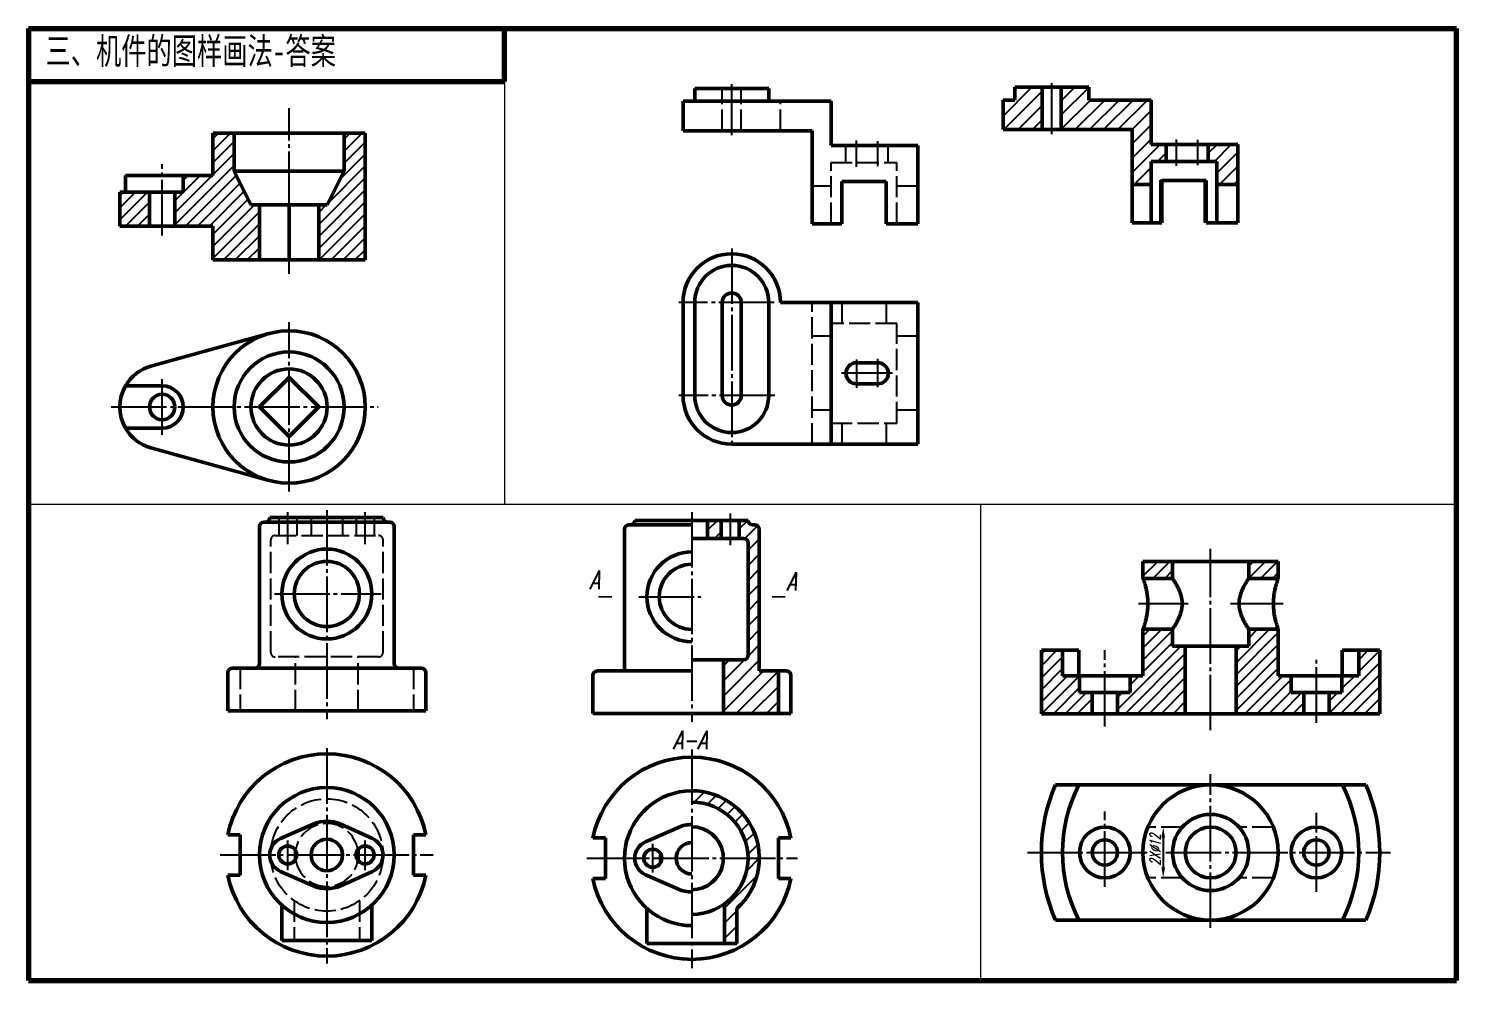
# Model space of a CAD drawing. Header units: millimetres. Extents: x -1426 to 345, y 2742 to 3124.
# Drawn here: x -826.3 to -556.3, y 2743.1 to 2923.1 of the extents above; entities that cross this region are included whole.
import ezdxf

# ---------------------------------------------------------------- set-up
doc = ezdxf.new("R2010")
doc.units = ezdxf.units.MM
doc.linetypes.add('myCENTER', pattern=[18, 15, -1, 1, -1])
doc.linetypes.add('myHIDDEN', pattern=[5, 4, -1])
for name, color, linetype, lineweight in [('中心线', 7, 'myCENTER', 25), ('剖面线', 7, 'Continuous', 25), ('尺寸', 7, 'Continuous', 25), ('答案中心线', 1, 'myCENTER', 25), ('答案剖面线', 1, 'Continuous', 25), ('答案标注', 1, 'Continuous', 25), ('答案粗实线', 1, 'Continuous', 50), ('粗实线', 7, 'Continuous', 50), ('细实线', 7, 'Continuous', 25), ('虚线', 7, 'myHIDDEN', 25)]:
    doc.layers.add(name, color=color, linetype=linetype, lineweight=lineweight)
doc.styles.add('字母标注-2.5号', font='txt.shx', dxfattribs={"width": 0.7, "oblique": 15, "height": 2.5})
doc.styles.add('尺寸文字1-2.5号', font='txt.shx', dxfattribs={"width": 0.7, "oblique": 15, "height": 2.5})
doc.styles.add('标题汉字1-5号', font='', dxfattribs={"width": 0.7, "height": 5})
doc.styles.get('标题汉字1-5号').set_extended_font_data('SimSun')
pattern_1 = [(45, (-634.7798, 2793.5043), (-1.13137, 1.13137), [])]

msp = doc.modelspace()

# ---------------------------------------------------------------- hatches: boundary and pattern name
at = {"layer": '剖面线'}
h = msp.add_hatch(dxfattribs=at)
h.set_pattern_fill('_USER', color=256, scale=1.6, angle=45, style=0, pattern_type=0)
h.set_pattern_definition([(45, (-907.3806, 2854.1684), (-1.131371, 1.131371), [])])
h.paths.add_polyline_path([(-803.44, 2892.11), (-809.04, 2892.11), (-809.04, 2885.71), (-803.44, 2885.71)])
h.paths.add_polyline_path([(-782.64, 2879.31), (-782.64, 2889.71), (-784.24, 2889.71), (-787.44, 2896.11), (-787.44, 2903.31), (-791.44, 2903.31), (-791.44, 2895.31), (-797.04, 2895.31), (-797.04, 2892.11), (-798.64, 2892.11), (-798.64, 2885.71), (-791.44, 2885.71), (-791.44, 2879.31)])
h.paths.add_polyline_path([(-771.44, 2889.71), (-771.44, 2879.31), (-762.64, 2879.31), (-762.64, 2903.31), (-766.64, 2903.31), (-766.64, 2896.11), (-769.84, 2889.71)])
h = msp.add_hatch(dxfattribs=at)
h.set_pattern_fill('_USER', color=256, scale=1.6, angle=45, style=0, pattern_type=0)
h.set_pattern_definition(pattern_1)
h.paths.add_polyline_path([(-609.98, 2819.1), (-609.98, 2822.3), (-615.58, 2822.3), (-615.58, 2819.1)])
h = msp.add_hatch(dxfattribs=at)
h.set_pattern_fill('_USER', color=256, scale=1.6, angle=45, style=0, pattern_type=0)
h.set_pattern_definition(pattern_1)
h.paths.add_polyline_path([(-595.58, 2822.3), (-595.58, 2819.1), (-589.98, 2819.1), (-589.98, 2822.3)])
h = msp.add_hatch(dxfattribs=at)
h.set_pattern_fill('_USER', color=256, scale=1.6, angle=45, style=0, pattern_type=0)
h.set_pattern_definition(pattern_1)
h.paths.add_polyline_path([(-615.58, 2800.7), (-617.98, 2800.7), (-617.98, 2797.5), (-620.38, 2797.5), (-620.38, 2793.5), (-607.58, 2793.5), (-607.58, 2806.3), (-609.98, 2806.3), (-609.98, 2809.5), (-615.58, 2809.5)])
h = msp.add_hatch(dxfattribs=at)
h.set_pattern_fill('_USER', color=256, scale=1.6, angle=45, style=0, pattern_type=0)
h.set_pattern_definition(pattern_1)
h.paths.add_polyline_path([(-589.98, 2800.7), (-589.98, 2809.5), (-595.58, 2809.5), (-595.58, 2806.3), (-597.98, 2806.3), (-597.98, 2793.5), (-585.18, 2793.5), (-585.18, 2797.5), (-587.58, 2797.5), (-587.58, 2800.7)])
h = msp.add_hatch(dxfattribs=at)
h.set_pattern_fill('_USER', color=256, scale=1.6, angle=45, style=0, pattern_type=0)
h.set_pattern_definition(pattern_1)
h.paths.add_polyline_path([(-627.58, 2797.5), (-627.58, 2800.7), (-630.78, 2800.7), (-630.78, 2805.5), (-634.78, 2805.5), (-634.78, 2793.5), (-625.18, 2793.5), (-625.18, 2797.5)])
h = msp.add_hatch(dxfattribs=at)
h.set_pattern_fill('_USER', color=256, scale=1.6, angle=45, style=0, pattern_type=0)
h.set_pattern_definition(pattern_1)
h.paths.add_polyline_path([(-570.78, 2793.5), (-570.78, 2805.5), (-574.78, 2805.5), (-574.78, 2800.7), (-577.98, 2800.7), (-577.98, 2797.5), (-580.38, 2797.5), (-580.38, 2793.5)])
at = {"layer": '答案剖面线'}
h = msp.add_hatch(dxfattribs=at)
h.set_pattern_fill('ANSI31', color=256, scale=0.6, style=0)
h.set_pattern_definition([(45, (-854.9157, 2809.4536), (-1.347038, 1.347038), [])])
h.paths.add_polyline_path([(-639.82, 2909.56), (-642.02, 2909.56), (-642.02, 2903.96), (-634.62, 2903.96), (-634.62, 2911.96), (-639.82, 2911.96)])
h.paths.add_polyline_path([(-617.62, 2903.96), (-617.62, 2893.56), (-614.02, 2893.56), (-614.02, 2897.96), (-611.22, 2897.96), (-611.22, 2901.16), (-614.02, 2901.16), (-614.02, 2909.56), (-625.82, 2909.56), (-625.82, 2911.96), (-631.02, 2911.96), (-631.02, 2903.96)])
h.paths.add_polyline_path([(-597.62, 2901.16), (-603.22, 2901.16), (-603.22, 2897.96), (-601.62, 2897.96), (-601.62, 2893.56), (-597.62, 2893.56)])
h = msp.add_hatch(dxfattribs=at)
h.set_pattern_fill('ANSI31', color=256, scale=0.6375, style=0)
h.set_pattern_definition([(45, (-1221.2257, 2161.7636), (-1.4312283, 1.4312283), [])])
h.paths.add_polyline_path([(-695.34, 2830.07), (-697.89, 2830.07), (-697.89, 2826.67), (-695.34, 2826.67)])
h.paths.add_polyline_path([(-688.12, 2828.37, 0.414214), (-688.97, 2829.22), (-689.39, 2829.22, -0.414214), (-690.24, 2830.07), (-691.94, 2830.07), (-691.94, 2826.67), (-691.09, 2826.67, -0.414214), (-690.24, 2825.82), (-690.24, 2804.57, -0.414214), (-691.09, 2803.72), (-694.92, 2803.72), (-694.92, 2793.52), (-684.5, 2793.52), (-684.5, 2801.59), (-688.12, 2801.59)])
h = msp.add_hatch(dxfattribs=at)
h.set_pattern_fill('ANSI31', color=256, scale=0.6375, style=0)
h.set_pattern_definition([(45, (-1221.2257, 2167.2529), (-1.4312283, 1.4312283), [])])
h.paths.add_polyline_path([(-700.87, 2778.93), (-700.87, 2776.81, -0.730212), (-694.7, 2757.53), (-694.7, 2750.03), (-692.37, 2750.03), (-692.37, 2756.68, 0.6885)])

# ---------------------------------------------------------------- linework, layer by layer
at = {"lineweight": 100}
for p, q in [((-826.3, 2923.07), (-556.3, 2923.07)), ((-826.3, 2923.07), (-826.3, 2743.07)), ((-556.3, 2743.07), (-556.3, 2923.07)), ((-826.3, 2743.07), (-556.3, 2743.07))]:
    msp.add_line(p, q, dxfattribs=at)
for p, q in [((-826.3, 2923.07), (-736.3, 2923.07)), ((-736.3, 2923.07), (-646.3, 2923.07)), ((-646.3, 2923.07), (-556.3, 2923.07)), ((-556.3, 2923.07), (-556.3, 2833.07)), ((-556.3, 2833.07), (-556.3, 2743.07))]:
    msp.add_line(p, q)
at = {"lineweight": 0}
msp.add_line((-826.3, 2923.07), (-826.3, 2913.07), dxfattribs=at)
at = {"lineweight": 13}
for p, q in [((-736.3, 2923.07), (-736.3, 2833.07)), ((-556.3, 2833.07), (-826.3, 2833.07)), ((-646.3, 2833.07), (-646.3, 2743.07))]:
    msp.add_line(p, q, dxfattribs=at)
at = {"lineweight": 70}
for p, q in [((-736.3, 2913.07), (-736.3, 2923.07)), ((-826.3, 2913.07), (-736.3, 2913.07))]:
    msp.add_line(p, q, dxfattribs=at)
at = {"layer": '中心线', "ltscale": 0.7}
for p, q in [((-693.34, 2902.94), (-693.34, 2912.54)), ((-632.82, 2903.13), (-632.82, 2912.74)), ((-777.04, 2876.7), (-777.04, 2908.04)), ((-669.74, 2896.95), (-669.74, 2901.9)), ((-665.74, 2897.05), (-665.74, 2901.8)), ((-609.22, 2897.14), (-609.22, 2902.1)), ((-605.22, 2897.25), (-605.22, 2902)), ((-801.04, 2883.95), (-801.04, 2897.43)), ((-693.34, 2881.51), (-693.34, 2843.72)), ((-685.29, 2871.28), (-703.31, 2871.28)), ((-777.04, 2835.54), (-777.04, 2867.57)), ((-669.74, 2860.52), (-669.74, 2855.12)), ((-665.74, 2855.24), (-665.74, 2860.64)), ((-801.04, 2846.26), (-801.04, 2856.84)), ((-662.95, 2857.88), (-672.56, 2857.88)), ((-810.69, 2851.51), (-760.2, 2851.51)), ((-685.17, 2853.68), (-703.31, 2853.68)), ((-777.3, 2825.54), (-777.3, 2831.65)), ((-769.9, 2832.03), (-769.9, 2792.49)), ((-762.67, 2825.54), (-762.67, 2831.65)), ((-700.87, 2831.63), (-700.87, 2791.95)), ((-602.78, 2790.37), (-602.78, 2824.68)), ((-779.82, 2816.15), (-759.62, 2816.15)), ((-607.01, 2814.3), (-616.45, 2814.3)), ((-589.04, 2814.3), (-599.04, 2814.3)), ((-622.78, 2791.08), (-622.78, 2805.52)), ((-582.78, 2791.79), (-582.78, 2804.33)), ((-769.9, 2786.97), (-769.9, 2746.26)), ((-700.87, 2786.75), (-700.87, 2745.4)), ((-602.78, 2752.99), (-602.78, 2782.09)), ((-622.78, 2760.8), (-622.78, 2774.99)), ((-582.78, 2759.85), (-582.78, 2774.76)), ((-777.3, 2763.94), (-777.3, 2769.54)), ((-762.67, 2763.94), (-762.67, 2769.54)), ((-790.04, 2766.8), (-749.79, 2766.8)), ((-720.76, 2766.18), (-680.91, 2766.18)), ((-637.44, 2767.27), (-614.81, 2767.27)), ((-611.26, 2767.27), (-568.75, 2767.27))]:
    msp.add_line(p, q, dxfattribs=at)
at = {"layer": '尺寸'}
msp.add_line((-611.75, 2770.07), (-611.75, 2764.47), dxfattribs=at)
for points in [[(-612.08, 2770.07), (-611.41, 2770.07), (-611.75, 2772.07)], [(-612.08, 2764.47), (-611.41, 2764.47), (-611.75, 2762.47)]]:
    msp.add_solid(points, dxfattribs=at)
at = {"layer": '答案中心线', "ltscale": 0.7}
for p, q in [((-693.64, 2831.36), (-693.64, 2825.36)), ((-710.93, 2815.62), (-699.19, 2815.62)), ((-708.27, 2763.46), (-708.27, 2768.93))]:
    msp.add_line(p, q, dxfattribs=at)
at = {"layer": '答案粗实线'}
for p, q in [((-639.82, 2911.96), (-625.82, 2911.96)), ((-639.82, 2909.56), (-639.82, 2911.96)), ((-634.62, 2903.96), (-634.62, 2911.96)), ((-631.02, 2903.96), (-631.02, 2911.96)), ((-625.82, 2909.56), (-625.82, 2911.96)), ((-642.02, 2909.56), (-639.82, 2909.56)), ((-642.02, 2903.96), (-642.02, 2909.56)), ((-625.82, 2909.56), (-614.02, 2909.56)), ((-614.02, 2901.16), (-614.02, 2909.56)), ((-642.02, 2903.96), (-617.62, 2903.96)), ((-617.62, 2886.36), (-617.62, 2903.96)), ((-614.02, 2901.16), (-597.62, 2901.16)), ((-611.22, 2897.96), (-611.22, 2901.16)), ((-603.22, 2897.96), (-603.22, 2901.16)), ((-597.62, 2886.36), (-597.62, 2901.16)), ((-614.02, 2886.36), (-614.02, 2897.96)), ((-614.02, 2897.96), (-601.62, 2897.96)), ((-601.62, 2886.36), (-601.62, 2897.96)), ((-617.62, 2893.56), (-614.02, 2893.56)), ((-612.02, 2894.36), (-603.62, 2894.36)), ((-612.02, 2886.36), (-612.02, 2894.36)), ((-603.62, 2886.36), (-603.62, 2894.36)), ((-601.62, 2893.56), (-597.62, 2893.56)), ((-617.62, 2886.36), (-612.02, 2886.36)), ((-603.62, 2886.36), (-597.62, 2886.36)), ((-703.43, 2772.02), (-709.64, 2769.3)), ((-719.61, 2770.01), (-717.23, 2770.01)), ((-717.23, 2770.01), (-717.23, 2762.36)), ((-684.5, 2762.36), (-684.5, 2770.01)), ((-684.5, 2770.01), (-682.13, 2770.01)), ((-717.23, 2762.36), (-719.61, 2762.36)), ((-709.64, 2763.07), (-703.43, 2760.35)), ((-682.13, 2762.36), (-684.5, 2762.36)), ((-694.7, 2757.53), (-694.7, 2750.03)), ((-709.37, 2756.68), (-709.37, 2750.03)), ((-692.37, 2756.68), (-692.37, 2750.03)), ((-692.37, 2750.03), (-709.37, 2750.03))]:
    msp.add_line(p, q, dxfattribs=at)
at = {"layer": '答案粗实线', "extrusion": (0, 1, 0)}
for p, q in [((-766.64, 2903.31), (-787.44, 2903.31)), ((-807.97, 2895.31), (-801.04, 2895.31)), ((-807.97, 2892.11), (-807.97, 2895.31)), ((-801.04, 2895.31), (-797.04, 2895.31)), ((-766.64, 2896.11), (-787.44, 2896.11)), ((-798.64, 2892.11), (-803.44, 2892.11)), ((-782.64, 2889.71), (-777.04, 2889.71)), ((-777.04, 2879.31), (-777.04, 2889.71)), ((-777.04, 2889.71), (-771.44, 2889.71)), ((-798.64, 2885.71), (-803.44, 2885.71)), ((-609.98, 2822.3), (-595.58, 2822.3)), ((-630.78, 2805.5), (-627.68, 2805.5)), ((-627.68, 2805.5), (-627.68, 2800.7)), ((-597.98, 2806.3), (-607.58, 2806.3)), ((-577.88, 2800.7), (-577.88, 2805.5)), ((-574.78, 2805.5), (-577.88, 2805.5)), ((-625.18, 2797.5), (-620.38, 2797.5)), ((-580.38, 2797.5), (-585.18, 2797.5))]:
    msp.add_line(p, q, dxfattribs=at)
at = {"layer": '答案粗实线', "extrusion": (0, 1, 2.22045e-16)}
for p, q in [((-711.67, 2830.07), (-709.64, 2830.07)), ((-711.67, 2830.07), (-711.67, 2830.07)), ((-709.64, 2830.07), (-703.43, 2830.07)), ((-703.43, 2830.07), (-700.87, 2830.07)), ((-700.87, 2830.07), (-697.89, 2830.07)), ((-697.89, 2830.07), (-697.89, 2826.67)), ((-695.34, 2830.07), (-697.89, 2830.07)), ((-695.34, 2830.07), (-691.94, 2830.07)), ((-695.34, 2826.67), (-695.34, 2830.07)), ((-691.94, 2830.07), (-691.94, 2826.67)), ((-690.24, 2830.07), (-691.94, 2830.07)), ((-690.24, 2830.07), (-690.24, 2830.07)), ((-713.62, 2801.59), (-713.62, 2828.37)), ((-712.77, 2829.22), (-700.87, 2829.22)), ((-688.97, 2829.22), (-689.39, 2829.22)), ((-688.12, 2801.59), (-688.12, 2828.37)), ((-697.89, 2826.67), (-700.87, 2826.67)), ((-697.89, 2826.67), (-695.34, 2826.67)), ((-691.94, 2826.67), (-695.34, 2826.67)), ((-691.94, 2826.67), (-691.09, 2826.67)), ((-690.24, 2825.82), (-690.24, 2804.57)), ((-694.92, 2803.72), (-700.87, 2803.72)), ((-694.92, 2803.72), (-694.92, 2793.52)), ((-691.09, 2803.72), (-694.92, 2803.72)), ((-719.61, 2800.74), (-719.61, 2793.52)), ((-718.76, 2801.59), (-700.87, 2801.59)), ((-684.5, 2801.59), (-688.12, 2801.59)), ((-684.5, 2801.59), (-682.98, 2801.59)), ((-684.5, 2793.52), (-684.5, 2801.59)), ((-682.13, 2800.74), (-682.13, 2793.52)), ((-700.87, 2793.52), (-719.61, 2793.52)), ((-694.92, 2793.52), (-700.87, 2793.52)), ((-694.92, 2793.52), (-684.5, 2793.52)), ((-682.13, 2793.52), (-684.5, 2793.52))]:
    msp.add_line(p, q, dxfattribs=at)
at = {"layer": '答案粗实线', "const_width": 0.34}
for points in [[(-715.99, 2815.62), (-718.54, 2815.62)], [(-685.74, 2815.62), (-683.19, 2815.62)]]:
    msp.add_lwpolyline(points, dxfattribs=at)
at = {"layer": '答案粗实线'}
msp.add_circle((-708.27, 2766.18), 1.7, dxfattribs=at)
for centre, radius, start, end in [((-712.52, 2830.07), 0.85, 270, 0), ((-689.39, 2830.07), 0.85, 180, 270), ((-712.77, 2828.37), 0.85, 90, 180), ((-688.97, 2828.37), 0.85, 0, 90), ((-691.09, 2825.82), 0.85, 0, 90), ((-700.87, 2815.62), 8.5, 90, 270), ((-700.87, 2815.62), 6.16, 90, 270), ((-691.09, 2804.57), 0.85, 270, 0), ((-718.76, 2800.74), 0.85, 90, 180), ((-682.98, 2800.74), 0.85, 0, 90), ((-700.87, 2766.18), 19.12, 11.537, 168.463), ((-700.87, 2766.18), 12.75, 311.8103, 270), ((-700.87, 2766.18), 10.62, 270, 90), ((-700.87, 2766.18), 6.38, 90, 113.6995), ((-700.87, 2766.18), 5.95, 9.8382, 90), ((-708.27, 2766.18), 3.4, 113.6995, 246.3005), ((-700.87, 2766.18), 2.98, 90, 270), ((-700.87, 2766.18), 5.95, 172.3555, 187.6445), ((-700.87, 2766.18), 5.95, 270, 350.1618), ((-700.87, 2766.18), 5.95, 0, 9.8382), ((-700.87, 2766.18), 5.95, 350.1618, 0), ((-700.87, 2766.18), 19.12, 191.537, 348.463), ((-700.87, 2766.18), 6.38, 246.3005, 270)]:
    msp.add_arc(centre, radius, start, end, dxfattribs=at)
for points, knots in [([(-615.58, 2809.5), (-615.58, 2809.5), (-615.57, 2809.53), (-615.52, 2809.66), (-615.49, 2809.75), (-615.4, 2810), (-615.35, 2810.15), (-615.24, 2810.5), (-615.18, 2810.7), (-615.06, 2811.12), (-615, 2811.36), (-614.89, 2811.88), (-614.83, 2812.16), (-614.74, 2812.75), (-614.71, 2813.06), (-614.66, 2813.69), (-614.65, 2814), (-614.65, 2814.61), (-614.66, 2814.92), (-614.71, 2815.55), (-614.74, 2815.85), (-614.83, 2816.44), (-614.89, 2816.73), (-615, 2817.25), (-615.06, 2817.49), (-615.18, 2817.91), (-615.24, 2818.11), (-615.35, 2818.46), (-615.4, 2818.61), (-615.49, 2818.86), (-615.52, 2818.95), (-615.57, 2819.07), (-615.58, 2819.1), (-615.58, 2819.1)], [9.138108, 9.138108, 9.138108, 9.138108, 10.279934, 10.279934, 11.42176, 11.42176, 12.563585, 12.563585, 13.705411, 13.705411, 14.848112, 14.848112, 15.990813, 15.990813, 17.133514, 17.133514, 18.276215, 18.276215, 19.418916, 19.418916, 20.561617, 20.561617, 21.704318, 21.704318, 22.847019, 22.847019, 23.988845, 23.988845, 25.130671, 25.130671, 26.272497, 26.272497, 27.414323, 27.414323, 27.414323, 27.414323]), ([(-609.98, 2819.1), (-609.98, 2819.1), (-609.96, 2819.07), (-609.88, 2818.95), (-609.81, 2818.85), (-609.65, 2818.6), (-609.56, 2818.45), (-609.35, 2818.1), (-609.24, 2817.9), (-609.02, 2817.49), (-608.9, 2817.25), (-608.67, 2816.74), (-608.56, 2816.46), (-608.37, 2815.88), (-608.28, 2815.57), (-608.18, 2814.94), (-608.15, 2814.62), (-608.15, 2814.3)], [28.249717, 28.249717, 28.249717, 28.249717, 29.420278, 29.420278, 30.590839, 30.590839, 31.7614, 31.7614, 32.931961, 32.931961, 34.115543, 34.115543, 35.299125, 35.299125, 36.482707, 36.482707, 37.666289, 37.666289, 37.666289, 37.666289]), ([(-597.41, 2814.3), (-597.41, 2814.62), (-597.38, 2814.94), (-597.27, 2815.57), (-597.19, 2815.88), (-597, 2816.46), (-596.89, 2816.74), (-596.66, 2817.25), (-596.54, 2817.49), (-596.32, 2817.9), (-596.21, 2818.1), (-596, 2818.45), (-595.9, 2818.6), (-595.75, 2818.85), (-595.68, 2818.95), (-595.6, 2819.07), (-595.58, 2819.1), (-595.58, 2819.1)], [0, 0, 0, 0, 1.183582, 1.183582, 2.367164, 2.367164, 3.550746, 3.550746, 4.734328, 4.734328, 5.904889, 5.904889, 7.07545, 7.07545, 8.246011, 8.246011, 9.416572, 9.416572, 9.416572, 9.416572]), ([(-589.98, 2819.1), (-589.98, 2819.1), (-589.99, 2819.07), (-590.04, 2818.95), (-590.07, 2818.86), (-590.16, 2818.61), (-590.21, 2818.46), (-590.32, 2818.11), (-590.38, 2817.91), (-590.5, 2817.49), (-590.56, 2817.25), (-590.67, 2816.73), (-590.73, 2816.44), (-590.82, 2815.85), (-590.85, 2815.55), (-590.9, 2814.92), (-590.91, 2814.61), (-590.91, 2814), (-590.9, 2813.69), (-590.85, 2813.06), (-590.82, 2812.75), (-590.73, 2812.16), (-590.67, 2811.88), (-590.56, 2811.36), (-590.5, 2811.12), (-590.38, 2810.7), (-590.32, 2810.5), (-590.21, 2810.15), (-590.16, 2810), (-590.07, 2809.75), (-590.04, 2809.66), (-589.99, 2809.53), (-589.98, 2809.5), (-589.98, 2809.5)], [9.138108, 9.138108, 9.138108, 9.138108, 10.279934, 10.279934, 11.42176, 11.42176, 12.563585, 12.563585, 13.705411, 13.705411, 14.848112, 14.848112, 15.990813, 15.990813, 17.133514, 17.133514, 18.276215, 18.276215, 19.418916, 19.418916, 20.561617, 20.561617, 21.704318, 21.704318, 22.847019, 22.847019, 23.988845, 23.988845, 25.130671, 25.130671, 26.272497, 26.272497, 27.414323, 27.414323, 27.414323, 27.414323]), ([(-608.15, 2814.3), (-608.15, 2813.99), (-608.18, 2813.67), (-608.28, 2813.04), (-608.37, 2812.73), (-608.56, 2812.15), (-608.67, 2811.87), (-608.9, 2811.35), (-609.02, 2811.12), (-609.24, 2810.7), (-609.35, 2810.51), (-609.56, 2810.16), (-609.65, 2810.01), (-609.81, 2809.76), (-609.88, 2809.66), (-609.96, 2809.54), (-609.98, 2809.5), (-609.98, 2809.5)], [0, 0, 0, 0, 1.183582, 1.183582, 2.367164, 2.367164, 3.550746, 3.550746, 4.734328, 4.734328, 5.904889, 5.904889, 7.07545, 7.07545, 8.246011, 8.246011, 9.416572, 9.416572, 9.416572, 9.416572]), ([(-595.58, 2809.5), (-595.58, 2809.5), (-595.6, 2809.54), (-595.68, 2809.66), (-595.75, 2809.76), (-595.9, 2810.01), (-596, 2810.16), (-596.21, 2810.51), (-596.32, 2810.7), (-596.54, 2811.12), (-596.66, 2811.35), (-596.89, 2811.87), (-597, 2812.15), (-597.19, 2812.73), (-597.27, 2813.04), (-597.38, 2813.67), (-597.41, 2813.99), (-597.41, 2814.3)], [28.249717, 28.249717, 28.249717, 28.249717, 29.420278, 29.420278, 30.590839, 30.590839, 31.7614, 31.7614, 32.931961, 32.931961, 34.115543, 34.115543, 35.299125, 35.299125, 36.482707, 36.482707, 37.666289, 37.666289, 37.666289, 37.666289])]:
    msp.add_open_spline(points, degree=3, knots=knots, dxfattribs=at)
at = {"layer": '粗实线'}
for p, q in [((-700.34, 2911.76), (-686.34, 2911.76)), ((-700.34, 2909.36), (-700.34, 2911.76)), ((-686.34, 2909.36), (-686.34, 2911.76)), ((-702.54, 2903.76), (-702.54, 2909.36)), ((-702.54, 2909.36), (-674.54, 2909.36)), ((-674.54, 2900.96), (-674.54, 2909.36)), ((-702.54, 2903.76), (-678.14, 2903.76)), ((-678.14, 2886.16), (-678.14, 2903.76)), ((-674.54, 2900.96), (-658.14, 2900.96)), ((-658.14, 2886.16), (-658.14, 2900.96)), ((-672.54, 2894.16), (-664.14, 2894.16)), ((-672.54, 2886.16), (-672.54, 2894.16)), ((-664.14, 2886.16), (-664.14, 2894.16)), ((-678.14, 2886.16), (-672.54, 2886.16)), ((-664.14, 2886.16), (-658.14, 2886.16)), ((-702.54, 2871.28), (-702.54, 2853.68)), ((-700.34, 2871.28), (-700.34, 2853.68)), ((-695.14, 2871.28), (-695.14, 2853.68)), ((-691.54, 2871.28), (-691.54, 2853.68)), ((-686.34, 2871.28), (-686.34, 2853.68)), ((-658.14, 2871.28), (-684.14, 2871.28)), ((-674.54, 2844.48), (-674.54, 2871.28)), ((-658.14, 2844.48), (-658.14, 2871.28)), ((-803.17, 2859.22), (-780.88, 2865.38)), ((-665.74, 2859.88), (-669.74, 2859.88)), ((-782.64, 2851.51), (-777.04, 2857.11)), ((-777.04, 2857.11), (-771.44, 2851.51)), ((-807.97, 2855.51), (-801.04, 2855.51)), ((-669.74, 2855.88), (-665.74, 2855.88)), ((-777.04, 2845.91), (-782.64, 2851.51)), ((-771.44, 2851.51), (-777.04, 2845.91)), ((-801.04, 2847.51), (-807.97, 2847.51)), ((-780.88, 2837.63), (-803.17, 2843.79)), ((-693.34, 2844.48), (-658.14, 2844.48)), ((-632.11, 2780.07), (-627.68, 2780.07)), ((-627.68, 2780.07), (-602.78, 2780.07)), ((-602.78, 2780.07), (-577.88, 2780.07)), ((-577.88, 2780.07), (-573.45, 2780.07)), ((-788.63, 2770.62), (-786.26, 2770.62)), ((-786.26, 2770.62), (-786.26, 2762.97)), ((-772.46, 2772.63), (-778.66, 2769.91)), ((-761.27, 2769.89), (-767.27, 2772.6)), ((-753.53, 2762.97), (-753.53, 2770.62)), ((-753.53, 2770.62), (-751.16, 2770.62)), ((-786.26, 2762.97), (-788.63, 2762.97)), ((-778.66, 2763.68), (-772.46, 2760.96)), ((-767.27, 2760.99), (-761.27, 2763.7)), ((-751.16, 2762.97), (-753.53, 2762.97)), ((-778.4, 2757.29), (-778.4, 2750.65)), ((-761.4, 2757.29), (-761.4, 2750.65)), ((-632.11, 2754.47), (-627.68, 2754.47)), ((-627.68, 2754.47), (-602.78, 2754.47)), ((-602.78, 2754.47), (-577.88, 2754.47)), ((-577.88, 2754.47), (-573.45, 2754.47)), ((-761.4, 2750.65), (-778.4, 2750.65))]:
    msp.add_line(p, q, dxfattribs=at)
at = {"layer": '粗实线', "extrusion": (0, 1, 0)}
for p, q in [((-791.44, 2903.31), (-791.44, 2895.31)), ((-787.44, 2903.31), (-791.44, 2903.31)), ((-787.44, 2896.11), (-787.44, 2903.31)), ((-766.64, 2903.31), (-766.64, 2896.11)), ((-762.64, 2903.31), (-766.64, 2903.31)), ((-762.64, 2879.31), (-762.64, 2903.31)), ((-797.04, 2895.31), (-797.04, 2892.11)), ((-791.44, 2895.31), (-797.04, 2895.31)), ((-784.24, 2889.71), (-787.44, 2896.11)), ((-766.64, 2896.11), (-769.84, 2889.71)), ((-809.04, 2892.11), (-809.04, 2885.71)), ((-803.44, 2892.11), (-809.04, 2892.11)), ((-803.44, 2885.71), (-803.44, 2892.11)), ((-798.64, 2892.11), (-798.64, 2885.71)), ((-797.04, 2892.11), (-798.64, 2892.11)), ((-782.64, 2889.71), (-784.24, 2889.71)), ((-782.64, 2879.31), (-782.64, 2889.71)), ((-769.84, 2889.71), (-771.44, 2889.71)), ((-771.44, 2879.31), (-771.44, 2889.71)), ((-809.04, 2885.71), (-803.44, 2885.71)), ((-798.64, 2885.71), (-791.44, 2885.71)), ((-791.44, 2885.71), (-791.44, 2879.31)), ((-791.44, 2879.31), (-782.64, 2879.31)), ((-777.04, 2879.31), (-782.64, 2879.31)), ((-771.44, 2879.31), (-777.04, 2879.31)), ((-771.44, 2879.31), (-762.64, 2879.31)), ((-609.98, 2822.3), (-615.58, 2822.3)), ((-615.58, 2822.3), (-615.58, 2819.1)), ((-609.98, 2819.1), (-609.98, 2822.3)), ((-595.58, 2822.3), (-595.58, 2819.1)), ((-589.98, 2822.3), (-595.58, 2822.3)), ((-589.98, 2819.1), (-589.98, 2822.3)), ((-615.58, 2819.1), (-609.98, 2819.1)), ((-595.58, 2819.1), (-589.98, 2819.1)), ((-615.58, 2809.5), (-615.58, 2800.7)), ((-609.98, 2809.5), (-615.58, 2809.5)), ((-609.98, 2806.3), (-609.98, 2809.5)), ((-595.58, 2809.5), (-595.58, 2806.3)), ((-589.98, 2809.5), (-595.58, 2809.5)), ((-589.98, 2800.7), (-589.98, 2809.5)), ((-634.78, 2805.5), (-634.78, 2793.5)), ((-630.78, 2805.5), (-634.78, 2805.5)), ((-630.78, 2800.7), (-630.78, 2805.5)), ((-607.58, 2806.3), (-609.98, 2806.3)), ((-607.58, 2793.5), (-607.58, 2806.3)), ((-597.98, 2806.3), (-597.98, 2793.5)), ((-595.58, 2806.3), (-597.98, 2806.3)), ((-574.78, 2805.5), (-574.78, 2800.7)), ((-570.78, 2805.5), (-574.78, 2805.5)), ((-570.78, 2793.5), (-570.78, 2805.5)), ((-627.58, 2800.7), (-630.78, 2800.7)), ((-627.58, 2800.7), (-617.98, 2800.7)), ((-627.58, 2797.5), (-627.58, 2800.7)), ((-617.98, 2800.7), (-617.98, 2797.5)), ((-615.58, 2800.7), (-617.98, 2800.7)), ((-587.58, 2800.7), (-589.98, 2800.7)), ((-587.58, 2800.7), (-577.98, 2800.7)), ((-587.58, 2797.5), (-587.58, 2800.7)), ((-577.98, 2800.7), (-577.98, 2797.5)), ((-574.78, 2800.7), (-577.98, 2800.7)), ((-625.18, 2797.5), (-627.58, 2797.5)), ((-625.18, 2793.5), (-625.18, 2797.5)), ((-620.38, 2797.5), (-620.38, 2793.5)), ((-617.98, 2797.5), (-620.38, 2797.5)), ((-585.18, 2797.5), (-587.58, 2797.5)), ((-585.18, 2793.5), (-585.18, 2797.5)), ((-580.38, 2797.5), (-580.38, 2793.5)), ((-577.98, 2797.5), (-580.38, 2797.5)), ((-634.78, 2793.5), (-625.18, 2793.5)), ((-620.38, 2793.5), (-625.18, 2793.5)), ((-620.38, 2793.5), (-607.58, 2793.5)), ((-597.98, 2793.5), (-607.58, 2793.5)), ((-597.98, 2793.5), (-585.18, 2793.5)), ((-580.38, 2793.5), (-585.18, 2793.5)), ((-580.38, 2793.5), (-570.78, 2793.5))]:
    msp.add_line(p, q, dxfattribs=at)
at = {"layer": '粗实线', "extrusion": (0, 1, 2.22045e-16)}
for p, q in [((-781.8, 2829.75), (-758, 2829.75)), ((-780.7, 2830.6), (-778.66, 2830.6)), ((-780.7, 2830.6), (-780.7, 2830.6)), ((-778.66, 2830.6), (-772.46, 2830.6)), ((-772.46, 2830.6), (-767.27, 2830.6)), ((-767.27, 2830.6), (-761.27, 2830.6)), ((-761.27, 2830.6), (-759.27, 2830.6)), ((-759.27, 2830.6), (-759.27, 2830.6)), ((-782.65, 2802.98), (-782.65, 2828.9)), ((-757.15, 2802.98), (-757.15, 2828.9)), ((-788.63, 2801.28), (-788.63, 2794.05)), ((-787.78, 2802.13), (-752.01, 2802.13)), ((-751.16, 2794.05), (-751.16, 2801.28)), ((-751.16, 2794.05), (-788.63, 2794.05))]:
    msp.add_line(p, q, dxfattribs=at)
at = {"layer": '粗实线'}
for centre, radius in [((-777.04, 2851.51), 14.4), ((-777.04, 2851.51), 10.4), ((-777.04, 2851.51), 7.2), ((-801.04, 2851.51), 2.4), ((-769.9, 2816.15), 8.5), ((-769.9, 2816.15), 6.16), ((-769.9, 2766.8), 12.75), ((-602.78, 2767.27), 12.8), ((-602.78, 2767.27), 7.2), ((-622.78, 2767.27), 4.8), ((-602.78, 2767.27), 4.8), ((-582.78, 2767.27), 4.8), ((-777.3, 2766.8), 1.7), ((-769.9, 2766.8), 2.98), ((-762.67, 2766.8), 1.7), ((-622.78, 2767.27), 2.4), ((-582.78, 2767.27), 2.4)]:
    msp.add_circle(centre, radius, dxfattribs=at)
for centre, radius, start, end in [((-693.34, 2871.28), 9.2, 0, 180), ((-693.34, 2871.28), 7, 0, 180), ((-693.34, 2871.28), 1.8, 0, 180), ((-669.74, 2857.88), 2, 90, 270), ((-665.74, 2857.88), 2, 270, 90), ((-801.04, 2851.51), 8, 105.466, 150), ((-801.04, 2851.51), 8, 150, 210), ((-801.04, 2851.51), 4, 270, 90), ((-693.34, 2853.68), 9.2, 180, 270), ((-693.34, 2853.68), 7, 180, 0), ((-693.34, 2853.68), 1.8, 180, 0), ((-801.04, 2851.51), 8, 210, 254.534), ((-781.8, 2828.9), 0.85, 90, 180), ((-781.55, 2830.6), 0.85, 270, 0), ((-758.42, 2830.6), 0.85, 180, 270), ((-758, 2828.9), 0.85, 0, 90), ((-783.5, 2802.98), 0.85, 270, 0), ((-756.3, 2802.98), 0.85, 180, 270), ((-787.78, 2801.28), 0.85, 90, 180), ((-752.01, 2801.28), 0.85, 0, 90), ((-769.9, 2766.8), 19.12, 11.537, 168.463), ((-602.78, 2767.27), 32, 156.4218, 203.5782), ((-602.78, 2767.27), 28, 152.7971, 207.2029), ((-602.78, 2767.27), 28, 332.7971, 27.2029), ((-602.78, 2767.27), 32, 336.4218, 23.5782), ((-769.9, 2766.8), 6.38, 65.6843, 113.6995), ((-777.3, 2766.8), 3.4, 113.6995, 246.3005), ((-769.9, 2766.8), 5.95, 172.3555, 187.6445), ((-769.9, 2766.8), 5.95, 0, 9.8382), ((-762.67, 2766.8), 3.4, 294.3157, 65.6843), ((-769.9, 2766.8), 5.95, 350.1618, 0), ((-769.9, 2766.8), 19.12, 191.537, 348.463), ((-769.9, 2766.8), 6.38, 246.3005, 294.3157)]:
    msp.add_arc(centre, radius, start, end, dxfattribs=at)
at = {"layer": '细实线'}
for p, q in [((-625.82, 2912.01), (-639.82, 2912.01)), ((-639.82, 2909.59), (-639.82, 2912.01)), ((-625.82, 2909.59), (-625.82, 2912.01)), ((-642.02, 2903.99), (-642.02, 2909.59)), ((-642.02, 2909.59), (-639.82, 2909.59)), ((-625.82, 2909.59), (-614.02, 2909.59)), ((-614.02, 2901.19), (-614.02, 2909.59)), ((-617.62, 2903.96), (-642.02, 2904.01)), ((-617.62, 2886.41), (-617.62, 2904.01)), ((-614.02, 2901.19), (-597.62, 2901.19)), ((-597.62, 2886.41), (-597.62, 2901.21)), ((-612.34, 2894.41), (-603.94, 2894.41)), ((-612.34, 2886.41), (-612.34, 2894.41)), ((-603.94, 2886.41), (-603.94, 2894.41)), ((-617.62, 2886.41), (-612.02, 2886.41)), ((-603.62, 2886.41), (-597.62, 2886.41)), ((-715.14, 2793.52), (-686.59, 2793.52))]:
    msp.add_line(p, q, dxfattribs=at)
at = {"layer": '虚线'}
for p, q in [((-695.14, 2903.76), (-695.14, 2911.76)), ((-691.54, 2903.76), (-691.54, 2911.76)), ((-684.14, 2903.76), (-684.14, 2909.36)), ((-671.74, 2897.76), (-671.74, 2900.96)), ((-663.74, 2897.76), (-663.74, 2900.96)), ((-674.54, 2897.76), (-662.14, 2897.76)), ((-674.54, 2886.16), (-674.54, 2897.76)), ((-662.14, 2886.16), (-662.14, 2897.76)), ((-678.14, 2893.36), (-674.54, 2893.36)), ((-662.14, 2893.36), (-658.14, 2893.36)), ((-678.14, 2844.48), (-678.14, 2871.28)), ((-672.54, 2871.28), (-672.54, 2867.28)), ((-664.14, 2871.28), (-664.14, 2867.28)), ((-674.54, 2864.88), (-678.14, 2864.88)), ((-662.14, 2867.28), (-674.54, 2867.28)), ((-662.14, 2848.48), (-662.14, 2867.28)), ((-658.14, 2864.88), (-662.14, 2864.88)), ((-674.54, 2850.88), (-678.14, 2850.88)), ((-658.14, 2850.88), (-662.14, 2850.88)), ((-674.54, 2848.48), (-662.14, 2848.48)), ((-672.54, 2848.48), (-672.54, 2844.48)), ((-664.14, 2848.48), (-664.14, 2844.48)), ((-608.15, 2772.07), (-614.65, 2772.07)), ((-590.91, 2772.07), (-597.41, 2772.07)), ((-608.15, 2762.47), (-614.65, 2762.47)), ((-590.91, 2762.47), (-597.41, 2762.47)), ((-776.06, 2758.14), (-776.06, 2750.65)), ((-763.73, 2758.14), (-763.73, 2750.65))]:
    msp.add_line(p, q, dxfattribs=at)
at = {"layer": '虚线', "extrusion": (0, 1, 2.22045e-16)}
for p, q in [((-779, 2830.6), (-779, 2827.2)), ((-775.6, 2830.6), (-775.6, 2827.2)), ((-772.87, 2830.6), (-772.87, 2827.2)), ((-766.92, 2830.6), (-766.92, 2827.2)), ((-764.37, 2830.6), (-764.37, 2827.2)), ((-760.97, 2830.6), (-760.97, 2827.2)), ((-779.67, 2827.2), (-760.12, 2827.2)), ((-780.52, 2805.1), (-780.52, 2826.35)), ((-759.27, 2805.1), (-759.27, 2826.35)), ((-760.12, 2804.25), (-779.67, 2804.25)), ((-775.85, 2794.05), (-775.85, 2804.25)), ((-763.95, 2794.05), (-763.95, 2804.25)), ((-786.26, 2802.13), (-786.26, 2794.05)), ((-753.53, 2802.13), (-753.53, 2794.05))]:
    msp.add_line(p, q, dxfattribs=at)
at = {"layer": '虚线'}
msp.add_circle((-769.9, 2766.8), 10.62, dxfattribs=at)
for centre, radius, start, end in [((-779.67, 2826.35), 0.85, 90, 180), ((-760.12, 2826.35), 0.85, 0, 90), ((-779.67, 2805.1), 0.85, 180, 270), ((-760.12, 2805.1), 0.85, 270, 0), ((-769.9, 2766.8), 5.95, 9.8382, 172.3555), ((-769.9, 2766.8), 5.95, 187.6445, 350.1618)]:
    msp.add_arc(centre, radius, start, end, dxfattribs=at)

# ---------------------------------------------------------------- texts
at = {"lineweight": 0, "insert": (-823.09, 2921.34), "char_height": 5, "attachment_point": 1, "style": '标题汉字1-5号'}
msp.add_mtext_dynamic_manual_height_columns('{\\fFangSong|b0|i0|c134|p49;三、机件的图样画法-答案}', width=86.7885, gutter_width=25, heights=[0], dxfattribs=at)
at = {"layer": '尺寸', "insert": (-613.27, 2767.79), "char_height": 2, "attachment_point": 5, "rotation": 90, "style": '尺寸文字1-2.5号'}
msp.add_mtext('2X%%C12', dxfattribs=at)
at = {"layer": '答案标注', "style": '字母标注-2.5号', "oblique": 15, "width": 0.7}
for s, p in [('A', (-720.26, 2817.06)), ('A', (-683.04, 2816.79)), ('A-A', (-704.52, 2786.8))]:
    msp.add_text(s, height=3.5, dxfattribs=at).set_placement(p)

doc.saveas('drawing.dxf')
